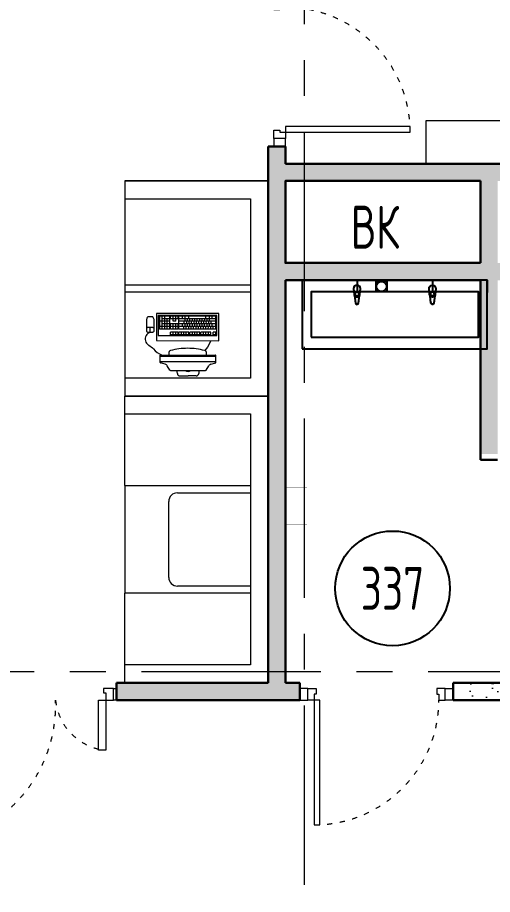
# Model space of a CAD drawing. Header units: millimetres. Extents: x -13407 to 95998, y -2611 to 109495.
# Drawn here: x 12571 to 15884, y 61839 to 67954 of the extents above; entities that cross this region are included whole.
import ezdxf
from ezdxf.enums import TextEntityAlignment as Align

# ---------------------------------------------------------------- set-up
doc = ezdxf.new("R2010")
doc.units = ezdxf.units.MM
doc.linetypes.add('ACAD_ISO03W100', pattern=[30, 12, -18])
doc.linetypes.add('CENTER', pattern=[2, 1.25, -0.25, 0.25, -0.25])
for name, color, linetype, lineweight in [('АР_Двери', 5, 'Continuous', 18), ('АР_Маркер экспликации', 239, 'Continuous', 13), ('АР_Номер помещения', 1, 'Continuous', 25), ('АР_Оси', 193, 'Continuous', 9), ('АР_Перегородки газоблок', 165, 'Continuous', 30), ('АР_Перегородки газоблок_Штрих', 165, 'Continuous', 5), ('АР_Помещения_площадь', 19, 'Continuous', 9), ('ТХ_мебель_библ', 250, 'Continuous', 13), ('ТХ_обор_комп принт', 30, 'Continuous', 13), ('ТХ_ОСНОВНОЙ', 103, 'Continuous', 25)]:
    doc.layers.add(name, color=color, linetype=linetype, lineweight=lineweight)
for name, color, linetype in [('АР_Отверстия', 251, 'Continuous'), ('ТХ_дозаторы', 7, 'Continuous'), ('ТХ_обор_бытовое', 14, 'Continuous'), ('ТХ_сантехника', 253, 'Continuous')]:
    doc.layers.add(name, color=color, linetype=linetype)
doc.styles.add('ICOCPEUR', font='isocpeur.ttf')
doc.styles.add('ISOCPEUR', font='isocpeur.ttf', dxfattribs={"width": 0.7})
doc.styles.get("Standard").update_dxf_attribs({"font": 'arial.ttf'})
pattern_1 = [(50, (-58072.46, -55205.68), (215.17805, -18.82564), [22.5, -247.5]), (355, (-58072.46, -55205.68), (-41.6254, 225.65764), [18, -198]), (100.45144, (-58054.53, -55207.25), (173.55265, 206.832), [19.12206, -210.34263]), (46.1842, (-58072.46, -55145.68), (320.1724, -49.6558), [33.75, -371.25]), (96.63564, (-58045.78, -55149.82), (280.3986, 292.2356), [28.6831, -315.5141]), (351.18416, (-58072.46, -55145.68), (280.3986, 292.2356), [27, -297]), (21, (-58042.46, -55160.68), (179.07212, -120.78567), [22.5, -247.5]), (326, (-58042.46, -55160.68), (72.9946, 217.545), [18, -198]), (71.45144, (-58027.54, -55170.75), (252.0667, 96.75935), [19.12206, -210.34263]), (37.5, (-58072.46, -55205.68), (3.647957, 99.868156), [0, -195.6, 0, -201, 0, -198.75]), (7.5, (-58072.46, -55205.68), (78.92086, 118.32351), [0, -114.6, 0, -191.1, 0, -75.75]), (327.5, (-58139.36, -55205.68), (160.14673, -6.76646), [0, -75, 0, -234, 0, -310.5]), (317.5, (-58169.36, -55205.68), (174.95585, 30.0315), [0, -97.5, 0, -155.4, 0, -220.5])]

# ---------------------------------------------------------------- blocks, each defined once
blk = doc.blocks.new('*U145')
at = {"color": 253}
for points in [[(0, 0), (0, -80), (55, -80), (55, 0), (0, 0)], [(55, -80), (55, 0), (115, 0), (115, -40), (100, -40), (100, -80), (55, -80)], [(1015, -80), (1015, 0), (955, 0), (955, -40), (970, -40), (970, -80), (1015, -80)], [(1070, 0), (1070, -80), (1015, -80), (1015, 0), (1070, 0)]]:
    blk.add_lwpolyline(points, dxfattribs=at)
blk.add_lwpolyline([(100, -80), (100, -950), (140, -950), (140, -80)], close=True, dxfattribs=at)
at = {"color": 253, "linetype": 'ACAD_ISO03W100', "ltscale": 3}
blk.add_arc((100, -80), 870, 270, 0, dxfattribs=at)
blk = doc.blocks.new('*U150')
at = {"color": 253}
for points in [[(0, 0), (0, -80), (55, -80), (55, 0), (0, 0)], [(55, -80), (55, 0), (115, 0), (115, -40), (100, -40), (100, -80), (55, -80)], [(1015, -80), (1015, 0), (955, 0), (955, -40), (970, -40), (970, -80), (1015, -80)], [(1070, 0), (1070, -80), (1015, -80), (1015, 0), (1070, 0)]]:
    blk.add_lwpolyline(points, dxfattribs=at)
blk.add_lwpolyline([(100, -80), (100, -950), (140, -950), (140, -80)], close=True, dxfattribs=at)
at = {"color": 253, "linetype": 'ACAD_ISO03W100', "ltscale": 3}
blk.add_arc((100, -80), 870, 270, 0, dxfattribs=at)
blk = doc.blocks.new('1370')
at = {"layer": 'АР_Двери', "color": 253}
for points in [[(1076825.5, -46356.5), (1076825.5, -46436.5), (1076845.5, -46436.5), (1076845.5, -46356.5), (1076825.5, -46356.5)], [(1076845.5, -46436.5), (1076845.5, -46356.5), (1076915.5, -46356.5), (1076915.5, -46386.5), (1076900.5, -46386.5), (1076900.5, -46436.5), (1076845.5, -46436.5)], [(1078176.5, -46436.5), (1078176.5, -46356.5), (1078106.5, -46356.5), (1078106.5, -46386.5), (1078121.5, -46386.5), (1078121.5, -46436.5), (1078176.5, -46436.5)], [(1078196.5, -46356.5), (1078196.5, -46436.5), (1078176.5, -46436.5), (1078176.5, -46356.5), (1078196.5, -46356.5)]]:
    blk.add_lwpolyline(points, dxfattribs=at)
for points in [[(1076900.5, -46436.5), (1076900.5, -47436.5), (1076950.4, -47436.5), (1076950.4, -46436.5)], [(1078071.7, -46786.5), (1078071.7, -46436.5), (1078121.5, -46436.5), (1078121.5, -46786.5)]]:
    blk.add_lwpolyline(points, close=True, dxfattribs=at)
at = {"layer": 'АР_Двери', "color": 253, "linetype": 'ACAD_ISO03W100', "ltscale": 3}
for centre, radius, start, end in [((1076804.9, -46473.8), 967.4, 275.67288, 2.21397), ((1078161.9, -46396.1), 392.5, 185.90754, 264.09246)]:
    blk.add_arc(centre, radius, start, end, dxfattribs=at)
blk = doc.blocks.new('*U348')
at = {"layer": 'АР_Номер помещения', "color": 253}
blk.add_circle((-17103.9, 3300.7), 400, dxfattribs=at)
at = {"layer": 'АР_Номер помещения', "color": 253, "style": 'ISOCPEUR', "width": 0.7}
blk.add_attdef('НОМЕР_ПОМЕЩЕНИЯ', text='', height=300, dxfattribs=at).set_placement((-17103.9, 3300.7), align=Align.MIDDLE_CENTER)
at = {"layer": 'АР_Помещения_площадь', "color": 253, "lineweight": 30, "width": 0.7, "flags": 104}
blk.add_attdef('ИМЯ_ПОМЕЩЕНИЯ', text='', height=100, dxfattribs=at).set_placement((157.6, 1217.1), align=Align.MIDDLE_CENTER)
blk = doc.blocks.new('смеситель короткий')
at = {"color": 253}
for p, q in [((42, 21), (0, 25)), ((24.9, 13.6), (39.8, 13.6)), ((24.9, -13.6), (24.9, 13.6)), ((104.4, 11.1), (51.5, 17.7)), ((0, -25), (42, -21)), ((39.8, -13.6), (24.9, -13.6)), ((51.5, -17.7), (104.4, -11.1))]:
    blk.add_line(p, q, dxfattribs=at)
for centre, major_axis, start_param, end_param in [((0, 0), (-17.7, 17.7), -0.785398, 2.356194), ((39.8, 0), (9.62, 9.62), 3.926991, 7.068583), ((40.1, 0), (-14.9, 14.9), -1.35736, -0.875625), ((40.1, 0), (14.9, 14.9), 4.498953, 6.496621), ((103, 0), (7.91, 7.91), 4.051589, 6.943986), ((40.1, 0), (14.9, 14.9), 4.017217, 4.498953)]:
    blk.add_ellipse(centre, major_axis=major_axis, ratio=1, start_param=start_param, end_param=end_param, dxfattribs=at)
blk = doc.blocks.new('раковина')
at = {"layer": 'ТХ_сантехника', "color": 253}
for p, q in [((968010.4, -23754), (968100, -23754)), ((968010.4, -24154), (968100, -24154)), ((968010.4, -24704), (968100, -24704))]:
    blk.add_line(p, q, dxfattribs=at)
for points in [[(968510.4, -25104), (968510.4, -23754), (968010.4, -23754), (968010.4, -25104)], [(968425.4, -25039), (968425.4, -23819), (968095.4, -23819), (968095.4, -25039)]]:
    blk.add_lwpolyline(points, close=True, dxfattribs=at)
at = {"layer": 'ТХ_сантехника', "color": 253, "ltscale": 100, "xscale": -1, "rotation": 180}
blk.add_blockref('смеситель короткий', (968072.1, -24154), dxfattribs=at)
at = {"layer": 'ТХ_сантехника', "color": 253}
blk.add_blockref('смеситель короткий', (968072.1, -24704), dxfattribs=at)
blk = doc.blocks.new('У111')
at = {"layer": 'ТХ_мебель_библ', "color": 253, "lineweight": 0, "ltscale": 100, "transparency": 33554687}
for p, q in [((261985.3, -185643.1), (261985.3, -186643.1)), ((261985.3, -185643.1), (263985.3, -185643.1)), ((261985.3, -186643.1), (261985.3, -185643.1)), ((263985.3, -185643.1), (263985.3, -186643.1)), ((263985.3, -186643.1), (263985.3, -185643.1)), ((262110.3, -185768.1), (263860.3, -185768.1)), ((262110.3, -186643.1), (262110.3, -185768.1)), ((262610.3, -186643.1), (262610.3, -185768.1)), ((262660.3, -186277.1), (262660.3, -185768.1)), ((263310.3, -185768.1), (263310.3, -186277.1)), ((263360.3, -185768.1), (263360.3, -186643.1)), ((263860.3, -185768.1), (263860.3, -186643.1)), ((263250.3, -186337.1), (262720.3, -186337.1)), ((262610.3, -186643.1), (261985.3, -186643.1)), ((262610.3, -186643.1), (263360.3, -186643.1)), ((263985.3, -186643.1), (263360.3, -186643.1))]:
    blk.add_line(p, q, dxfattribs=at)
for centre, start, end in [((262720.3, -186277.1), 180, 270), ((263250.3, -186277.1), 270, 0)]:
    blk.add_arc(centre, 60, start, end, dxfattribs=at)
blk = doc.blocks.new('ПК-2')
at = {"color": 253, "extrusion": (6.19742e-05, -0.000470712, 1)}
for p, q in [((7035967.1, 1186827.6, 95), (7035877.1, 1186827.5, 95.1)), ((7035877.1, 1186827.5, 95.1), (7035877.6, 1186571, 94.9)), ((7035895.1, 1186827.5, 95.1), (7035895.6, 1186571, 94.9)), ((7035913.1, 1186827.5, 95.1), (7035913.6, 1186571, 94.9)), ((7035931.1, 1186827.6, 95.1), (7035931.6, 1186571.1, 94.9)), ((7035949.1, 1186827.6, 95.1), (7035949.6, 1186571.1, 94.9)), ((7035967.1, 1186827.6, 95), (7035967.6, 1186571.1, 94.9)), ((7036007.6, 1186827.7, 95), (7035989.6, 1186827.7, 95)), ((7036148.9, 1186442.6, 94.9), (7036148.1, 1186827.8, 95)), ((7036200.3, 1186829.7, 95), (7036149.9, 1186829.6, 95)), ((7036157.9, 1186440.8, 94.9), (7036157.1, 1186829.6, 95)), ((7036193.9, 1186440.9, 94.9), (7036193.1, 1186829.7, 95)), ((7036212.2, 1186795.1, 95), (7036202.1, 1186827.9, 95)), ((7036253.1, 1186761.9, 95), (7036223.8, 1186780.1, 95)), ((7036255.8, 1186512.8, 94.9), (7036255.4, 1186758, 95)), ((7036294.4, 1186691.8, 95), (7036294.6, 1186635.5, 94.9)), ((7036294.7, 1186579.1, 94.9), (7036294.6, 1186635.5, 94.9)), ((7035877.6, 1186566.5, 94.9), (7035877.7, 1186512.5, 94.9)), ((7035895.6, 1186566.5, 94.9), (7035895.7, 1186512.5, 94.9)), ((7035913.7, 1186548.5, 94.9), (7035913.7, 1186530.5, 94.9)), ((7035931.6, 1186566.6, 94.9), (7035931.7, 1186512.6, 94.9)), ((7035949.6, 1186566.6, 94.9), (7035949.7, 1186512.6, 94.9)), ((7035967.6, 1186566.6, 94.9), (7035967.7, 1186512.6, 94.9)), ((7035877.7, 1186508, 94.9), (7035877.9, 1186436, 94.9)), ((7035895.7, 1186508, 94.9), (7035895.9, 1186454, 94.9)), ((7035913.7, 1186508, 94.9), (7035913.9, 1186436, 94.9)), ((7035931.7, 1186508.1, 94.9), (7035931.9, 1186454.1, 94.9)), ((7035949.7, 1186508.1, 94.9), (7035949.9, 1186436.1, 94.9)), ((7035967.7, 1186508.1, 94.9), (7035967.9, 1186436.1, 94.9)), ((7036212.8, 1186475.5, 94.9), (7036202.9, 1186442.7, 94.9)), ((7036253.6, 1186508.9, 94.9), (7036224.3, 1186490.6, 94.9)), ((7035877.9, 1186436, 94.9), (7035967.9, 1186436.1, 94.9)), ((7036201.1, 1186440.9, 94.9), (7036150.7, 1186440.8, 94.9))]:
    blk.add_line(p, q, dxfattribs=at)
at = {"color": 253, "extrusion": (6.19742e-05, -0.000470712, 1), "elevation": -27.6}
for points in [[(7035859.1, 1186850), (7035859.9, 1186413.5), (7036048.9, 1186413.9), (7036048.1, 1186850.4)], [(7035872.6, 1186836.6), (7035873.4, 1186427.1), (7036012.9, 1186427.3), (7036012.1, 1186836.8)]]:
    blk.add_lwpolyline(points, close=True, dxfattribs=at)
for points in [[(7035895.2, 1186802), (7035877.2, 1186801.9)], [(7035895.2, 1186784.9), (7035877.2, 1186784.8)], [(7035913.2, 1186784.9), (7035895.2, 1186784.9)], [(7035931.2, 1186796.6), (7035913.2, 1186796.5)], [(7035931.2, 1186779.5), (7035913.2, 1186779.4)], [(7035949.2, 1186802.1), (7035931.2, 1186802)], [(7035949.2, 1186785), (7035931.2, 1186784.9)], [(7035967.2, 1186810.6), (7035949.2, 1186810.6)], [(7035967.2, 1186793.5), (7035949.2, 1186793.5)], [(7035989.6, 1186827.8), (7035989.7, 1186810.7)], [(7036007.7, 1186810.7), (7035989.7, 1186810.7)], [(7035989.7, 1186793.6), (7035989.8, 1186725.2)], [(7036007.7, 1186793.6), (7035989.7, 1186793.6)], [(7036007.6, 1186827.8), (7036007.7, 1186810.7)], [(7036007.7, 1186793.6), (7036007.8, 1186725.2)], [(7036048.2, 1186794.9), (7036092.7, 1186771.5), (7036117.2, 1186751.9)], [(7035895.3, 1186759.2), (7035877.3, 1186759.2)], [(7035913.2, 1186767.8), (7035895.2, 1186767.8)], [(7035913.3, 1186750.7), (7035895.3, 1186750.7)], [(7035913.3, 1186733.6), (7035895.3, 1186733.6)], [(7035931.2, 1186762.4), (7035913.2, 1186762.3)], [(7035931.3, 1186745.3), (7035913.3, 1186745.2)], [(7035931.3, 1186728.2), (7035913.3, 1186728.1)], [(7035949.2, 1186767.9), (7035931.2, 1186767.8)], [(7035949.3, 1186750.8), (7035931.3, 1186750.7)], [(7035949.3, 1186733.7), (7035931.3, 1186733.6)], [(7035967.2, 1186776.4), (7035949.2, 1186776.4)], [(7035967.3, 1186759.3), (7035949.3, 1186759.3)], [(7035967.3, 1186742.2), (7035949.3, 1186742.2)], [(7035967.3, 1186725.1), (7035949.3, 1186725.1)], [(7036007.7, 1186776.5), (7035989.7, 1186776.5)], [(7036007.8, 1186759.4), (7035989.8, 1186759.4)], [(7036007.8, 1186742.3), (7035989.8, 1186742.3)], [(7036007.8, 1186725.2), (7035989.8, 1186725.2)], [(7035913.3, 1186716.5), (7035895.3, 1186716.5)], [(7035913.4, 1186699.4), (7035895.4, 1186699.4)], [(7035913.4, 1186682.3), (7035895.4, 1186682.3)], [(7035913.4, 1186665.2), (7035895.4, 1186665.2)], [(7035931.3, 1186711.1), (7035913.3, 1186711)], [(7035931.4, 1186694), (7035913.4, 1186693.9)], [(7035931.4, 1186676.9), (7035913.4, 1186676.8)], [(7035931.4, 1186659.8), (7035913.4, 1186659.7)], [(7035949.3, 1186716.6), (7035931.3, 1186716.5)], [(7035949.4, 1186699.5), (7035931.4, 1186699.4)], [(7035949.4, 1186682.4), (7035931.4, 1186682.3)], [(7035949.4, 1186665.3), (7035931.4, 1186665.2)], [(7035967.3, 1186708), (7035949.3, 1186708)], [(7035967.4, 1186690.9), (7035949.4, 1186690.9)], [(7035967.4, 1186673.8), (7035949.4, 1186673.8)], [(7035967.4, 1186656.7), (7035949.4, 1186656.7)], [(7035989.8, 1186716.6), (7035990, 1186648.2)], [(7036007.8, 1186716.7), (7035989.8, 1186716.6)], [(7036007.9, 1186699.6), (7035989.9, 1186699.5)], [(7036007.9, 1186682.5), (7035989.9, 1186682.4)], [(7036007.9, 1186665.4), (7035989.9, 1186665.3)], [(7036007.8, 1186716.7), (7036008, 1186648.3)], [(7035895.5, 1186639.5), (7035877.5, 1186639.5)], [(7035895.5, 1186613.9), (7035877.5, 1186613.8)], [(7035895.6, 1186596.8), (7035877.6, 1186596.7)], [(7035913.5, 1186648.1), (7035895.5, 1186648.1)], [(7035913.5, 1186631), (7035895.5, 1186631)], [(7035913.5, 1186613.9), (7035895.5, 1186613.9)], [(7035931.5, 1186642.7), (7035913.5, 1186642.6)], [(7035931.5, 1186625.6), (7035913.5, 1186625.5)], [(7035931.5, 1186608.5), (7035913.5, 1186608.4)], [(7035949.5, 1186648.2), (7035931.5, 1186648.1)], [(7035949.5, 1186631.1), (7035931.5, 1186631)], [(7035949.5, 1186614), (7035931.5, 1186613.9)], [(7035949.6, 1186596.9), (7035931.6, 1186596.8)], [(7035967.5, 1186639.6), (7035949.5, 1186639.6)], [(7035967.5, 1186622.5), (7035949.5, 1186622.5)], [(7035967.5, 1186605.4), (7035949.5, 1186605.4)], [(7036008, 1186648.3), (7035990, 1186648.2)], [(7035990, 1186639.7), (7035990.1, 1186571.3)], [(7036008, 1186639.7), (7035990, 1186639.7)], [(7036008, 1186622.6), (7035990, 1186622.6)], [(7036008, 1186605.5), (7035990, 1186605.5)], [(7036008, 1186639.7), (7036008.1, 1186571.3)], [(7035967.6, 1186571.2), (7035877.6, 1186571.1)], [(7035895.6, 1186566.6), (7035877.6, 1186566.6)], [(7035913.7, 1186548.6), (7035877.7, 1186548.6)], [(7035967.6, 1186566.7), (7035931.6, 1186566.7)], [(7035967.7, 1186548.7), (7035931.7, 1186548.7)], [(7036008.1, 1186588.4), (7035990.1, 1186588.4)], [(7036008.1, 1186571.3), (7035990.1, 1186571.3)], [(7035990.1, 1186566.8), (7035990.2, 1186512.8)], [(7036008.1, 1186566.8), (7035990.1, 1186566.8)], [(7036008.2, 1186548.8), (7035990.2, 1186548.8)], [(7036008.1, 1186566.8), (7036008.2, 1186512.8)], [(7035913.7, 1186530.6), (7035877.7, 1186530.6)], [(7035895.7, 1186512.6), (7035877.7, 1186512.6)], [(7035967.7, 1186508.2), (7035877.7, 1186508.1)], [(7035967.8, 1186490.2), (7035895.8, 1186490.1)], [(7035967.7, 1186530.7), (7035931.7, 1186530.7)], [(7035967.7, 1186512.7), (7035931.7, 1186512.7)], [(7036008.2, 1186530.8), (7035990.2, 1186530.8)], [(7036008.2, 1186512.8), (7035990.2, 1186512.8)], [(7036008.2, 1186512.8), (7035990.2, 1186512.8)], [(7035967.8, 1186472.2), (7035877.8, 1186472.1)], [(7035967.8, 1186454.2), (7035877.8, 1186454.1)], [(7035989.9, 1186371.7), (7035957, 1186371.6)]]:
    blk.add_lwpolyline(points, dxfattribs=at)
for points in [[(7035989.9, 1186371.7, 0.397637), (7036050, 1186337.9, 0.110351), (7036066.5, 1186345.2, 0.08312), (7036079.9, 1186362.3, 0.014729), (7036105, 1186394.7, 0.170175), (7036148.8, 1186454, -0.037673)], [(7035968.4, 1186398.6, 0.114539), (7035964.1, 1186397.6, 0.103755), (7035960.3, 1186394.6, 0.091433), (7035957.9, 1186390.4, 0.084292), (7035957, 1186385.1), (7035957.1, 1186358.1, 0.084292), (7035958, 1186352.8, 0.091433), (7035960.4, 1186348.6, 0.103755), (7035964.2, 1186345.6, 0.114539), (7035968.5, 1186344.6, 0.114539)]]:
    blk.add_lwpolyline(points, format="xyb", dxfattribs=at)
blk.add_lwpolyline([(7035881.8, 1186384.9), (7035881.9, 1186357.9, 0.19919), (7035883.7, 1186353.6, 0.098412), (7035891.5, 1186348.4, 0.055653), (7035901.3, 1186345.6, 0.042416), (7035914.6, 1186344.5), (7035978.5, 1186344.6, 0.114539), (7035982.8, 1186345.6, 0.103755), (7035986.6, 1186348.6, 0.091433), (7035989, 1186352.9, 0.084292), (7035989.9, 1186358.2), (7035989.8, 1186385.2, 0.084292), (7035988.9, 1186390.4, 0.091433), (7035986.5, 1186394.7, 0.103755), (7035982.7, 1186397.7, 0.114539), (7035978.4, 1186398.6), (7035914.5, 1186398.5, 0.042416), (7035901.2, 1186397.4, 0.055653), (7035891.4, 1186394.5, 0.098412), (7035883.6, 1186389.3, 0.19919)], format="xyb", close=True, dxfattribs=at)
at = {"color": 253, "extrusion": (6.19742e-05, -0.000470712, 1)}
for centre, radius, start, end in [((7036149.9, 1186827.9, -27.6), 1.8, 90.10908, 180.10908), ((7036200.3, 1186828, -27.6), 1.8, 0.10908, 90.10908), ((7036238, 1186803.1, -27.6), 27, 197.11449, 238.14153), ((7036579.1, 1186631.2, -27.6), 477.4, 165.36479, 179.87909), ((7036134.2, 1186746.1, -27.6), 18, 82.93309, 161.30576), ((7036116.2, 1186600.9, -27.6), 164.3, 78.76539, 82.93309), ((7036250.8, 1186758.1, -27.6), 4.5, 0.10908, 59.63009), ((7036293.3, 1186965.7, -27.6), 256.3, 261.50958, 266.47869), ((7036228.8, 1186635.5, -27.6), 33.8, 322.7271, 37.49107), ((7036276.4, 1186691.9, -27.6), 18, 0.10908, 86.47869), ((7036579.1, 1186635.1, -27.6), 477.4, 180.33908, 194.85338), ((7036294.5, 1186305.4, -27.6), 256.3, 93.73948, 98.70859), ((7036276.6, 1186579.2, -27.6), 18, 273.73948, 0.10908), ((7036134.7, 1186518.5, -27.6), 18, 198.9124, 277.28508), ((7036116.1, 1186663.6, -27.6), 164.3, 277.28508, 281.45277), ((7036238.7, 1186467.8, -27.6), 27, 122.07664, 163.10368), ((7036251.3, 1186512.9, -27.6), 4.5, 300.58808, 0.10908), ((7036150.6, 1186442.7, -27.6), 1.8, 180.10908, 270.10908), ((7036201, 1186442.8, -27.6), 1.8, 270.10908, 0.10908)]:
    blk.add_arc(centre, radius, start, end, dxfattribs=at)
blk = doc.blocks.new('У274')
at = {"layer": 'ТХ_мебель_библ', "color": 253, "lineweight": 0, "ltscale": 100, "transparency": 33554687}
for p, q in [((264576, -185591.2, 0), (264576, -186591.2, 0)), ((264576, -186591.2, 0), (264576, -185591.2, 0)), ((264576, -186591.2, 0), (264576, -185591.2, 0)), ((264576, -185591.2, 0), (266076, -185591.2, 0)), ((266076, -185591.2, 0), (266076, -186591.2, 0)), ((266076, -186591.2, 0), (266076, -185591.2, 0)), ((264701, -186591.2, 0), (264701, -185716.2, 0)), ((264701, -185716.2, 0), (265951, -185716.2, 0)), ((265301, -186591.2, 0), (265301, -185716.2, 0)), ((265351, -185716.2, 0), (265351, -186591.2, 0)), ((265951, -185716.2, 0), (265951, -186591.2, 0)), ((264576, -186591.2, 0), (264701, -186591.2, 0)), ((264701, -186591.2, 0), (265951, -186591.2, 0)), ((265951, -186591.2, 0), (266076, -186591.2, 0))]:
    blk.add_line(p, q, dxfattribs=at)
blk = doc.blocks.new('У113')
at = {"color": 253}
blk.add_lwpolyline([(195377, -190165), (195677, -190165), (195677, -189265), (195377, -189265)], close=True, dxfattribs=at)
blk = doc.blocks.new('У240')
at = {"layer": 'ТХ_обор_бытовое', "color": 253, "lineweight": 0, "ltscale": 100, "transparency": 33554687, "const_width": 2}
blk.add_lwpolyline([(259065, 2931.5), (259065, 3191.5), (259215, 3191.5), (259215, 2931.5)], close=True, dxfattribs=at)
blk = doc.blocks.new('A$C500e89c7')
at = {"color": 253, "ltscale": 100}
blk.add_circle((-36.5, 37.3), 35.3, dxfattribs=at)
at = {"layer": 'ТХ_дозаторы', "color": 253, "ltscale": 100}
blk.add_lwpolyline([(-73, 74.7), (0, 74.7), (0, 0), (-73, 0)], close=True, dxfattribs=at)

msp = doc.modelspace()

# ---------------------------------------------------------------- hatches: boundary and pattern name
at = {"layer": 'АР_Перегородки газоблок_Штрих', "ltscale": 100}
h = msp.add_hatch(dxfattribs=at)
h.set_pattern_fill('AR-CONC', color=253, scale=30)
h.set_pattern_definition(pattern_1)
h.paths.add_polyline_path([(14319.9, 63315), (13261, 63315), (13261, 63195), (14539.9, 63195), (14539.9, 63315), (14439.9, 63315), (14439.9, 66122.8), (15799.9, 66122.8), (15799.9, 64910.5), (15919.9, 64910.5), (15919.9, 66122.8), (19619.9, 66122.8), (19619.9, 66122.8), (21718.7, 66122.8), (21718.8, 63315), (21838.8, 63315), (21838.7, 66122.8), (23649.9, 66122.9), (23649.9, 66242.5), (21838.7, 66242.5), (21838.8, 66814.7), (21718.8, 66814.6), (21718.7, 66242.8), (19739.9, 66242.8), (19739.9, 66814.6), (19619.9, 66814.6), (19619.9, 66242.8), (19619.9, 66242.8), (19619.9, 66814.6), (19619.9, 66242.8), (18718.4, 66242.8), (18718.4, 66814.6), (18598.4, 66814.6), (18598.4, 66242.8), (15919.9, 66242.8), (15919.9, 66814.6), (15919.9, 66242.8), (15919.9, 66242.8), (15919.9, 66814.6), (15799.9, 66814.6), (15799.9, 66242.8), (15799.9, 66242.8), (15799.9, 66814.6), (15799.9, 66814.6), (15799.9, 66242.8), (14439.9, 66242.8), (14439.9, 66814.6), (23649.9, 66814.7), (23650, 66934.7), (21838.8, 66934.6), (21838.8, 69195), (23369.9, 69195), (23369.9, 69315), (21718.8, 69315), (21718.8, 66934.6), (14439.9, 66934.6), (14439.9, 67054.6), (14319.9, 67054.6)])
h = msp.add_hatch(dxfattribs=at)
h.set_pattern_fill('AR-CONC', color=253, scale=30)
h.set_pattern_definition(pattern_1)
h.paths.add_polyline_path([(17369.9, 63315), (15609.9, 63315), (15609.9, 63195), (17369.9, 63195)])

# ---------------------------------------------------------------- linework, layer by layer
at = {"layer": 'АР_Оси', "color": 253, "linetype": 'CENTER', "ltscale": 1000}
for p, q in [((14569.9, 79157.5), (14569.9, 23425.1)), ((-12563.8, 63395), (70614.6, 63395))]:
    msp.add_line(p, q, dxfattribs=at)
at = {"layer": 'АР_Перегородки газоблок', "color": 253, "ltscale": 100}
for points in [[(14319.9, 63315), (14319.9, 67054.6)], [(14439.9, 67054.6), (14319.9, 67054.6)], [(14439.9, 67054.6), (14439.9, 66934.6)], [(14439.9, 66934.6), (21718.8, 66934.6)], [(15799.9, 66814.6), (14439.9, 66814.6), (14439.9, 66242.8), (15799.9, 66242.8)], [(15799.9, 66242.8), (15799.9, 66814.6)], [(14439.9, 66122.8), (14439.9, 63315)], [(15799.9, 66122.8), (14439.9, 66122.8)], [(15799.9, 64870.5), (15799.9, 66122.8)], [(15919.9, 64870.5), (15799.9, 64870.5)], [(13261, 63315), (14319.9, 63315)], [(13261, 63315), (13261, 63195)], [(14539.9, 63315), (14439.9, 63315)], [(14539.9, 63315), (14539.9, 63195)], [(15609.9, 63315.2), (17369.9, 63315.2)], [(15609.9, 63315), (15609.9, 63195)], [(14539.9, 63195.2), (13261, 63195)], [(15609.9, 63195), (17369.9, 63195)]]:
    msp.add_lwpolyline(points, dxfattribs=at)

# ---------------------------------------------------------------- block references
at = {"layer": 'АР_Двери', "color": 253, "rotation": 90.00000000000001}
msp.add_blockref('*U150', (14359.9, 67054.6), dxfattribs=at)
at = {"layer": 'АР_Двери', "color": 253}
msp.add_blockref('*U145', (14539.9, 63275), dxfattribs=at)
at = {"layer": 'АР_Маркер экспликации', "color": 253}
ref = msp.add_blockref('*U348', (32290.7, 60673.1), dxfattribs=at)
ref.add_attrib('НОМЕР_ПОМЕЩЕНИЯ', '337', dxfattribs={"layer": 'АР_Номер помещения', "color": 253, "height": 300, "style": 'ISOCPEUR', "width": 0.7}).set_placement((15186.8, 63973.8), align=Align.MIDDLE_CENTER)
at = {"layer": 'АР_Перегородки газоблок', "color": 253}
msp.add_blockref('1370', (-1064935.6, 109631.5), dxfattribs=at)
at = {"layer": 'ТХ_дозаторы', "color": 253, "ltscale": 100}
msp.add_blockref('A$C500e89c7', (15146.3, 66041), dxfattribs=at)
at = {"layer": 'ТХ_мебель_библ', "color": 253, "rotation": 270}
msp.add_blockref('У113', (205583.8, 262611.5), dxfattribs=at)
at = {"layer": 'ТХ_обор_комп принт', "color": 253, "rotation": 269.8909180547823}
msp.add_blockref('ПК-2', (-1159476.9, 7103995.9, -95), dxfattribs=at)
at = {"layer": 'ТХ_ОСНОВНОЙ', "color": 253, "rotation": 270}
for name, p in [('У274', (199911.2, 331391, 0)), ('У111', (199963, 327300.3))]:
    msp.add_blockref(name, p, dxfattribs=at)
at = {"layer": 'ТХ_ОСНОВНОЙ', "color": 253}
msp.add_blockref('У240', (-244625, 61485.8), dxfattribs=at)
at = {"layer": 'ТХ_сантехника', "color": 253, "xscale": 0.9566735012578498, "yscale": 0.9566735012578498, "zscale": 0.9566735012578498, "rotation": 270}
for p in [(38572.6, 992192.5), (38572.6, 992192.5), (38572.6, 992192.5), (38572.6, 992192.4)]:
    msp.add_blockref('раковина', p, dxfattribs=at)

# ---------------------------------------------------------------- texts
at = {"layer": 'АР_Отверстия', "color": 253, "ltscale": 100, "insert": (15064.6, 66492.3), "char_height": 300, "attachment_point": 5, "line_spacing_factor": 0.7, "style": 'ICOCPEUR'}
msp.add_mtext('\\A1;{\\W0.7;ВК}', dxfattribs=at)

doc.saveas('drawing.dxf')
